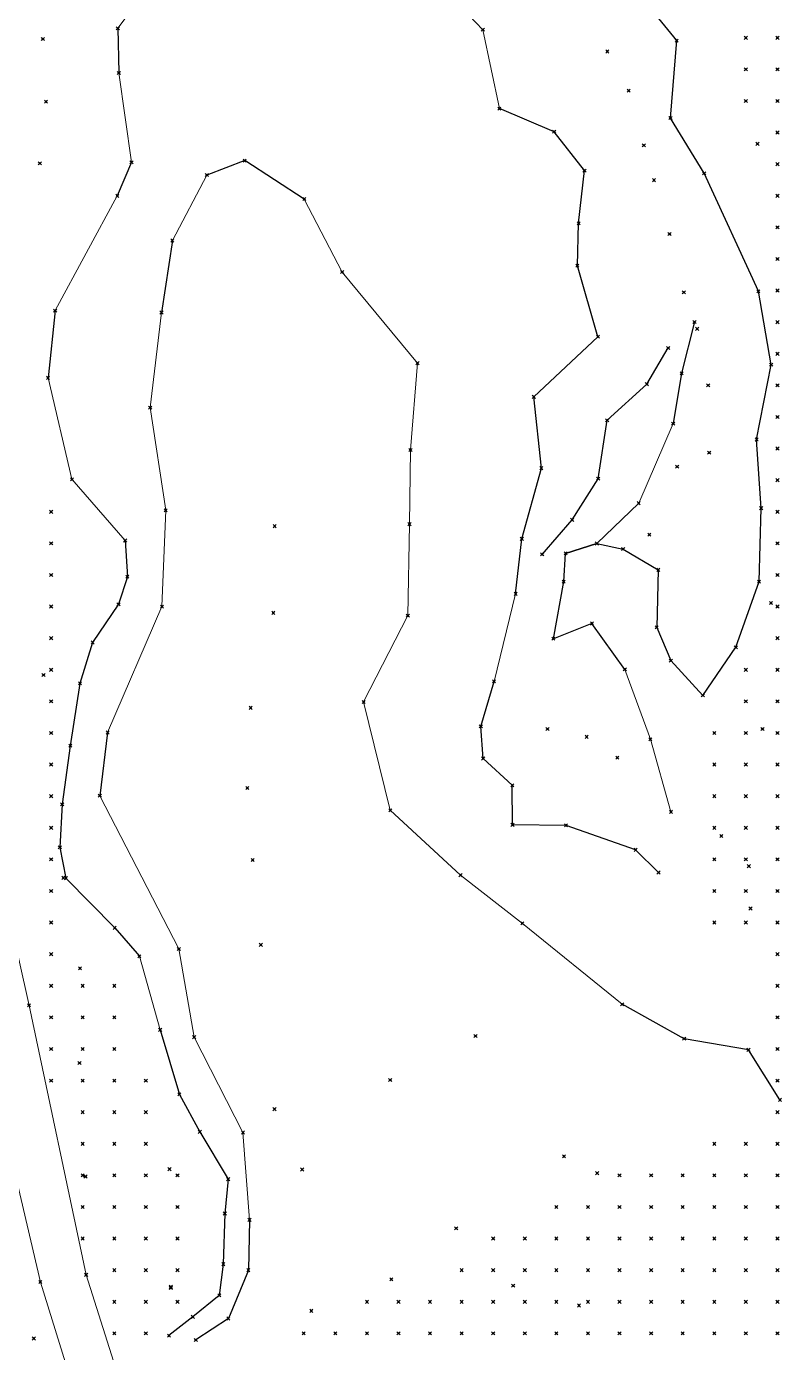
# Model space of a CAD drawing. Header units: metres. Extents: x 441556 to 446409, y 432338 to 461058.
# Drawn here: x 442257.5 to 442329.2, y 451243.6 to 451369.4 of the extents above; entities that cross this region are included whole.
import ezdxf

# ---------------------------------------------------------------- set-up
doc = ezdxf.new("R2010")
doc.units = ezdxf.units.M
doc.header["$MEASUREMENT"] = 0
doc.header["$PDMODE"] = 35
doc.header["$PDSIZE"] = 0.15
for name, color, linetype, lineweight in [('DTM-BRE-RevN_GRP_ CAROSABIL', 2, 'Continuous', 0), ('DTM-BRE-RevO_YP_MUT', 121, 'Continuous', 0), ('DTM-NOK-RevN_LIDAR_co_lidar', 91, 'Continuous', 0), ('DTM-NOK-RevN_RTK', 32, 'Continuous', 0), ('DTM-NOK_RevO_MUT_NOKTA', 121, 'Continuous', 0)]:
    doc.layers.add(name, color=color, linetype=linetype, lineweight=lineweight)
for name, color, linetype in [('DTM-BRE-RevO_MUT_DIS_SEV', 121, 'Continuous'), ('DTM-BRE-RevO_MUT_SEVALT', 121, 'Continuous'), ('DTM-BRE-RevO_MUT_SEVUST', 121, 'Continuous')]:
    doc.layers.add(name, color=color, linetype=linetype)

msp = doc.modelspace()

# ---------------------------------------------------------------- linework, layer by layer
at = {"layer": 'DTM-BRE-RevN_GRP_ CAROSABIL'}
for p, q in [((442254.329, 451291.837, 366.031), (442257.757, 451276.524, 365.815)), ((442257.757, 451276.524, 365.815), (442263.175, 451250.955, 365.247)), ((442252.943, 451275.377, 365.911), (442258.833, 451250.261, 365.383)), ((442258.833, 451250.261, 365.383), (442264.395, 451232.49, 365.096)), ((442263.175, 451250.955, 365.247), (442268.678, 451233.694, 364.913))]:
    msp.add_line(p, q, dxfattribs=at)
at = {"layer": 'DTM-BRE-RevO_MUT_DIS_SEV'}
for p, q in [((442319.272, 451368.095, 386.387), (442316.427, 451371.577, 386.437)), ((442318.674, 451360.749, 384.73), (442319.272, 451368.095, 386.387)), ((442321.873, 451355.498, 383.841), (442318.674, 451360.749, 384.73)), ((442327.03, 451344.297, 383.91), (442321.873, 451355.498, 383.841)), ((442328.245, 451337.336, 385.402), (442327.03, 451344.297, 383.91)), ((442326.859, 451330.235, 385.68), (442328.245, 451337.336, 385.402)), ((442327.294, 451323.723, 384.574), (442326.859, 451330.235, 385.68)), ((442327.091, 451316.74, 383.901), (442327.294, 451323.723, 384.574)), ((442324.882, 451310.509, 382.515), (442327.091, 451316.74, 383.901)), ((442321.749, 451305.95, 381.55), (442324.882, 451310.509, 382.515))]:
    msp.add_line(p, q, dxfattribs=at)
at = {"layer": 'DTM-BRE-RevO_MUT_SEVALT'}
for p, q in [((442278.237, 451356.703, 363.276), (442274.643, 451355.335, 363.336)), ((442283.901, 451353.055, 363.48), (442278.237, 451356.703, 363.276)), ((442271.365, 451349.127, 363.426), (442270.335, 451342.295, 363.508)), ((442316.439, 451335.482, 382.425), (442318.464, 451338.925, 383.141)), ((442312.666, 451332.059, 381.116), (442316.439, 451335.482, 382.425)), ((442311.812, 451326.514, 379.58), (442312.666, 451332.059, 381.116)), ((442309.339, 451322.602, 379.5), (442311.812, 451326.514, 379.58)), ((442306.485, 451319.329, 379.489), (442309.339, 451322.602, 379.5)), ((442311.219, 451312.776, 374.179), (442307.554, 451311.325, 373.164)), ((442314.336, 451308.416, 373.531), (442311.219, 451312.776, 374.179)), ((442265.217, 451302.421, 363.389), (442264.472, 451296.424, 364.005)), ((442319.979, 451273.357, 363.52), (442314.094, 451276.627, 363.258)), ((442326.092, 451272.302, 363.307), (442319.979, 451273.357, 363.52)), ((442329.073, 451267.556, 363.263), (442326.092, 451272.302, 363.307)), ((442278.698, 451256.161, 363.146), (442278.584, 451251.395, 363.408)), ((442278.584, 451251.395, 363.408), (442276.684, 451246.807, 363.71)), ((442276.684, 451246.807, 363.71), (442273.592, 451244.764, 364.373))]:
    msp.add_line(p, q, dxfattribs=at)
at = {"layer": 'DTM-BRE-RevO_MUT_SEVUST'}
for p, q in [((442266.19, 451369.268, 378.312), (442266.283, 451365.027, 378.124)), ((442307.636, 451359.448, 382.15), (442302.431, 451361.639, 381.278)), ((442310.505, 451355.753, 382.486), (442307.636, 451359.448, 382.15)), ((442267.485, 451356.549, 377.015), (442266.137, 451353.355, 376.636)), ((442309.952, 451350.756, 381.856), (442310.505, 451355.753, 382.486)), ((442309.838, 451346.728, 382.204), (442309.952, 451350.756, 381.856)), ((442311.787, 451339.991, 382.478), (442309.838, 451346.728, 382.204)), ((442260.231, 451342.469, 375.068), (442259.556, 451336.081, 374.656)), ((442320.962, 451341.391, 383.82), (442319.736, 451336.522, 385.086)), ((442319.736, 451336.522, 385.086), (442318.941, 451331.737, 385.426)), ((442306.417, 451327.515, 379.821), (442305.703, 451334.288, 380.402)), ((442304.557, 451320.811, 379.555), (442306.417, 451327.515, 379.821)), ((442315.657, 451324.185, 383.258), (442311.678, 451320.363, 381.977)), ((442266.88, 451320.65, 367.814), (442267.097, 451317.208, 367.479)), ((442303.968, 451315.58, 379.372), (442304.557, 451320.811, 379.555)), ((442308.539, 451316.746, 380.516), (442308.722, 451319.429, 380.681)), ((442308.722, 451319.429, 380.681), (442311.678, 451320.363, 381.977)), ((442311.678, 451320.363, 381.977), (442308.722, 451319.429, 380.681)), ((442311.678, 451320.363, 381.977), (442314.18, 451319.835, 382.383)), ((442314.18, 451319.835, 382.383), (442317.517, 451317.858, 382.823)), ((442267.097, 451317.208, 367.479), (442266.259, 451314.59, 367.287)), ((442317.517, 451317.858, 382.823), (442317.374, 451312.399, 382.203)), ((442307.554, 451311.325, 373.164), (442308.539, 451316.746, 380.516)), ((442266.259, 451314.59, 367.287), (442263.792, 451310.966, 366.955)), ((442317.374, 451312.399, 382.203), (442318.708, 451309.243, 381.597)), ((442263.792, 451310.966, 366.955), (442262.595, 451307.082, 366.552)), ((442318.708, 451309.243, 381.597), (442321.749, 451305.95, 381.55)), ((442262.595, 451307.082, 366.552), (442261.676, 451301.173, 366.213)), ((442300.669, 451303.003, 372.297), (442301.921, 451307.277, 373.304)), ((442300.892, 451299.955, 371.478), (442300.669, 451303.003, 372.297)), ((442261.676, 451301.173, 366.213), (442260.899, 451295.611, 366.01)), ((442303.654, 451297.409, 371.632), (442300.892, 451299.955, 371.478)), ((442303.674, 451293.652, 370.025), (442303.654, 451297.409, 371.632)), ((442260.899, 451295.611, 366.01), (442260.684, 451291.521, 365.772)), ((442308.76, 451293.612, 370.953), (442303.674, 451293.652, 370.025)), ((442315.365, 451291.289, 371.39), (442308.76, 451293.612, 370.953)), ((442260.684, 451291.521, 365.772), (442261.265, 451288.593, 365.671)), ((442317.545, 451289.135, 371.174), (442315.365, 451291.289, 371.39)), ((442261.265, 451288.593, 365.671), (442265.893, 451283.881, 365.516)), ((442265.893, 451283.881, 365.516), (442268.237, 451281.182, 365.924)), ((442270.212, 451274.196, 365.553), (442272.034, 451268.073, 365.322)), ((442272.034, 451268.073, 365.322), (442273.976, 451264.518, 365.285)), ((442273.976, 451264.518, 365.285), (442276.668, 451260.025, 365.33)), ((442276.668, 451260.025, 365.33), (442276.346, 451256.772, 364.996)), ((442276.346, 451256.772, 364.996), (442276.204, 451251.957, 365.335)), ((442276.204, 451251.957, 365.335), (442275.823, 451249.001, 365.349)), ((442275.823, 451249.001, 365.349), (442273.311, 451246.956, 365.426)), ((442273.311, 451246.956, 365.426), (442271.045, 451245.176, 365.519))]:
    msp.add_line(p, q, dxfattribs=at)
at = {"layer": 'DTM-BRE-RevO_YP_MUT'}
for points in [[(442266.19, 451369.268, 378.312), (442272.047, 451377.049, 379.07), (442280.251, 451377.755, 379.558)], [(442295.549, 451374.732, 381.45), (442300.85, 451369.128, 381.755), (442302.431, 451361.639, 381.278)], [(442267.485, 451356.549, 377.015), (442266.283, 451365.027, 378.124)], [(442274.643, 451355.335, 363.336), (442271.365, 451349.127, 363.426)], [(442260.231, 451342.469, 375.068), (442266.137, 451353.355, 376.636)], [(442314.094, 451276.627, 363.258), (442304.613, 451284.308, 363.238), (442298.735, 451288.888, 363.118), (442292.066, 451295.042, 363.138), (442289.531, 451305.323, 362.79), (442293.727, 451313.514, 363.255), (442293.885, 451322.199, 363.49), (442293.98, 451329.245, 363.049), (442294.644, 451337.48, 362.991), (442287.492, 451346.131, 363.787), (442283.901, 451353.055, 363.48)], [(442270.335, 451342.295, 363.508), (442269.265, 451333.256, 363.622), (442270.74, 451323.511, 363.503), (442270.378, 451314.373, 363.305), (442265.217, 451302.421, 363.389)], [(442311.787, 451339.991, 382.478), (442305.703, 451334.288, 380.402)], [(442266.88, 451320.65, 367.814), (442261.829, 451326.46, 375.266), (442259.556, 451336.081, 374.656)], [(442318.941, 451331.737, 385.426), (442315.657, 451324.185, 383.258)], [(442301.921, 451307.277, 373.304), (442303.968, 451315.58, 379.372)], [(442314.336, 451308.416, 373.531), (442316.769, 451301.779, 371.636), (442318.72, 451294.887, 371.234)], [(442271.981, 451281.878, 363.242), (442264.472, 451296.424, 364.005)], [(442271.981, 451281.878, 363.242), (442273.442, 451273.511, 363.139), (442278.075, 451264.454, 363.154), (442278.698, 451256.161, 363.146)], [(442270.212, 451274.196, 365.553), (442268.237, 451281.182, 365.924)]]:
    msp.add_polyline3d(points, dxfattribs=at)
at = {"layer": 'DTM-NOK-RevN_LIDAR_co_lidar'}
for p in [(442325.838, 451368.364, 397.485), (442328.837, 451368.364, 404.036), (442325.838, 451365.365, 393.589), (442328.837, 451365.365, 401.008), (442325.838, 451362.365, 390.411), (442328.837, 451362.365, 395.362), (442328.837, 451359.366, 391.561), (442328.837, 451356.367, 388.617), (442328.837, 451353.367, 386.164), (442328.837, 451350.368, 384.84), (442328.837, 451347.369, 384.672), (442328.837, 451344.369, 385.347), (442328.837, 451341.37, 386.024), (442328.837, 451338.371, 386.008), (442328.837, 451335.371, 386.036), (442328.837, 451332.372, 386.393), (442328.837, 451329.373, 386.683), (442328.837, 451326.373, 386.551), (442259.852, 451323.374, 371.21), (442328.837, 451323.374, 385.87), (442259.852, 451320.374, 370.117), (442328.837, 451320.374, 385.358), (442259.852, 451317.375, 369.058), (442328.837, 451317.375, 385.528), (442259.852, 451314.376, 368.41), (442328.837, 451314.376, 386.298), (442259.852, 451311.376, 367.506), (442328.837, 451311.376, 387.085), (442259.852, 451308.377, 366.622), (442325.838, 451308.377, 383.521), (442328.837, 451308.377, 388.197), (442259.852, 451305.378, 366.242), (442325.838, 451305.378, 383.977), (442328.837, 451305.378, 388.506), (442259.852, 451302.378, 366.102), (442322.838, 451302.378, 381.303), (442325.838, 451302.378, 385.197), (442328.837, 451302.378, 387.467), (442259.852, 451299.379, 366.042), (442322.838, 451299.379, 380.637), (442325.838, 451299.379, 385.679), (442328.837, 451299.379, 387.209), (442259.852, 451296.38, 365.879), (442322.838, 451296.38, 379.434), (442325.838, 451296.38, 384.936), (442328.837, 451296.38, 387.35), (442259.852, 451293.38, 365.647), (442322.838, 451293.38, 380.049), (442325.838, 451293.38, 385.02), (442328.837, 451293.38, 389.25), (442259.852, 451290.381, 365.507), (442322.838, 451290.381, 381.233), (442325.838, 451290.381, 385.754), (442328.837, 451290.381, 391.274), (442259.852, 451287.382, 365.503), (442322.838, 451287.382, 381.55), (442325.838, 451287.382, 386.722), (442328.837, 451287.382, 391.331), (442259.852, 451284.382, 365.521), (442322.838, 451284.382, 380.212), (442325.838, 451284.382, 386.053), (442328.837, 451284.382, 390.147), (442259.852, 451281.383, 365.591), (442328.837, 451281.383, 387.405), (442259.852, 451278.384, 365.633), (442262.851, 451278.384, 365.551), (442265.851, 451278.384, 365.687), (442328.837, 451278.384, 384.661), (442259.852, 451275.384, 365.65), (442262.851, 451275.384, 365.55), (442265.851, 451275.384, 365.491), (442328.837, 451275.384, 380.321), (442259.852, 451272.385, 365.659), (442262.851, 451272.385, 365.606), (442265.851, 451272.385, 365.447), (442328.837, 451272.385, 371.223), (442259.852, 451269.385, 365.629), (442262.851, 451269.385, 365.596), (442265.851, 451269.385, 365.439), (442268.85, 451269.385, 365.279), (442328.837, 451269.385, 363.652), (442262.851, 451266.386, 365.539), (442265.851, 451266.386, 365.385), (442268.85, 451266.386, 365.249), (442328.837, 451266.386, 363.231), (442262.851, 451263.387, 365.505), (442265.851, 451263.387, 365.399), (442268.85, 451263.387, 365.259), (442322.838, 451263.387, 362.263), (442325.838, 451263.387, 362.419), (442328.837, 451263.387, 363.197), (442262.851, 451260.387, 365.466), (442265.851, 451260.387, 365.402), (442268.85, 451260.387, 365.272), (442271.849, 451260.387, 365.26), (442313.84, 451260.387, 362.529), (442316.84, 451260.387, 362.385), (442319.839, 451260.387, 362.233), (442322.838, 451260.387, 362.209), (442325.838, 451260.387, 362.253), (442328.837, 451260.387, 363.092), (442262.851, 451257.388, 365.379), (442265.851, 451257.388, 365.326), (442268.85, 451257.388, 365.235), (442271.849, 451257.388, 365.223), (442307.842, 451257.388, 362.629), (442310.841, 451257.388, 362.587), (442313.84, 451257.388, 362.642), (442316.84, 451257.388, 362.55), (442319.839, 451257.388, 362.291), (442322.838, 451257.388, 362.194), (442325.838, 451257.388, 362.213), (442328.837, 451257.388, 362.772), (442262.851, 451254.389, 365.293), (442265.851, 451254.389, 365.268), (442268.85, 451254.389, 365.228), (442271.849, 451254.389, 365.228), (442301.843, 451254.389, 362.788), (442304.842, 451254.389, 362.733), (442307.842, 451254.389, 362.661), (442310.841, 451254.389, 362.648), (442313.84, 451254.389, 362.716), (442316.84, 451254.389, 362.653), (442319.839, 451254.389, 362.354), (442322.838, 451254.389, 362.151), (442325.838, 451254.389, 362.114), (442328.837, 451254.389, 362.232), (442265.851, 451251.389, 365.227), (442268.85, 451251.389, 365.232), (442271.849, 451251.389, 365.326), (442298.844, 451251.389, 362.868), (442301.843, 451251.389, 362.834), (442304.842, 451251.389, 362.792), (442307.842, 451251.389, 362.724), (442310.841, 451251.389, 362.71), (442313.84, 451251.389, 362.694), (442316.84, 451251.389, 362.526), (442319.839, 451251.389, 362.224), (442322.838, 451251.389, 362.012), (442325.838, 451251.389, 361.957), (442328.837, 451251.389, 361.965), (442265.851, 451248.39, 365.15), (442268.85, 451248.39, 365.154), (442271.849, 451248.39, 365.335), (442289.846, 451248.39, 363.006), (442292.845, 451248.39, 363.077), (442295.844, 451248.39, 363.059), (442298.844, 451248.39, 362.949), (442301.843, 451248.39, 362.845), (442304.842, 451248.39, 362.796), (442307.842, 451248.39, 362.78), (442310.841, 451248.39, 362.734), (442313.84, 451248.39, 362.581), (442316.84, 451248.39, 362.302), (442319.839, 451248.39, 362.018), (442322.838, 451248.39, 361.942), (442325.838, 451248.39, 361.96), (442328.837, 451248.39, 361.969), (442265.851, 451245.391, 365.066), (442268.85, 451245.391, 365.018), (442283.847, 451245.391, 363.087), (442286.846, 451245.391, 363.059), (442289.846, 451245.391, 363.084), (442292.845, 451245.391, 363.104), (442295.844, 451245.391, 363.077), (442298.844, 451245.391, 363.005), (442301.843, 451245.391, 362.899), (442304.842, 451245.391, 362.87), (442307.842, 451245.391, 362.889), (442310.841, 451245.391, 362.811), (442313.84, 451245.391, 362.631), (442316.84, 451245.391, 362.258), (442319.839, 451245.391, 361.953), (442322.838, 451245.391, 361.931), (442325.838, 451245.391, 361.949), (442328.837, 451245.391, 361.917)]:
    msp.add_point(p, dxfattribs=at)
at = {"layer": 'DTM-NOK-RevN_RTK'}
for p in [(442326.938, 451358.297, 388.482), (442328.23, 451314.714, 386.17), (442259.133, 451307.888, 366.497), (442327.412, 451302.757, 387.404), (442323.511, 451292.6, 382.111), (442326.122, 451289.74, 387.719), (442261.017, 451288.626, 365.7), (442326.28, 451285.725, 392.103), (442262.59, 451280.039, 365.582), (442257.757, 451276.524, 365.815), (442262.551, 451271.057, 365.791), (442263.122, 451260.274, 365.589), (442271.096, 451260.981, 365.38), (442311.715, 451260.594, 362.624), (442258.833, 451250.261, 365.383), (442263.175, 451250.955, 365.247), (442292.166, 451250.524, 363.015), (442303.738, 451249.924, 362.877), (442271.225, 451249.709, 365.458), (442271.228, 451249.803, 365.496), (442309.984, 451248.041, 362.88), (442258.206, 451244.909, 365.468)]:
    msp.add_point(p, dxfattribs=at)
at = {"layer": 'DTM-NOK_RevO_MUT_NOKTA'}
for p in [(442259.071, 451368.246, 378.228), (442266.19, 451369.268, 378.312), (442300.85, 451369.128, 381.755), (442312.684, 451367.067, 385.549), (442319.272, 451368.095, 386.387), (442266.283, 451365.027, 378.124), (442314.712, 451363.344, 385.166), (442259.372, 451362.298, 377.795), (442302.431, 451361.639, 381.278), (442318.674, 451360.749, 384.73), (442307.636, 451359.448, 382.15), (442316.151, 451358.161, 384.515), (442258.781, 451356.447, 376.436), (442267.485, 451356.549, 377.015), (442278.237, 451356.703, 363.276), (442310.505, 451355.753, 382.486), (442274.643, 451355.335, 363.336), (442317.107, 451354.851, 383.996), (442321.873, 451355.498, 383.841), (442266.137, 451353.355, 376.636), (442283.901, 451353.055, 363.48), (442309.952, 451350.756, 381.856), (442318.592, 451349.736, 383.224), (442271.365, 451349.127, 363.426), (442287.492, 451346.131, 363.787), (442309.838, 451346.728, 382.204), (442327.03, 451344.297, 383.91), (442319.946, 451344.209, 383.767), (442260.231, 451342.469, 375.068), (442270.335, 451342.295, 363.508), (442320.962, 451341.391, 383.82), (442321.212, 451340.738, 384.041), (442311.787, 451339.991, 382.478), (442318.464, 451338.925, 383.141), (442294.644, 451337.48, 362.991), (442328.245, 451337.336, 385.402), (442259.556, 451336.081, 374.656), (442319.736, 451336.522, 385.086), (442305.703, 451334.288, 380.402), (442316.439, 451335.482, 382.425), (442322.258, 451335.383, 385.209), (442269.265, 451333.256, 363.622), (442312.666, 451332.059, 381.116), (442318.941, 451331.737, 385.426), (442293.98, 451329.245, 363.049), (442326.859, 451330.235, 385.68), (442322.36, 451328.991, 385.427), (442306.417, 451327.515, 379.821), (442319.309, 451327.661, 384.782), (442261.829, 451326.46, 375.266), (442311.812, 451326.514, 379.58), (442315.657, 451324.185, 383.258), (442270.74, 451323.511, 363.503), (442327.294, 451323.723, 384.574), (442281.083, 451322.009, 363.204), (442293.885, 451322.199, 363.49), (442309.339, 451322.602, 379.5), (442266.88, 451320.65, 367.814), (442304.557, 451320.811, 379.555), (442316.663, 451321.208, 383.181), (442306.485, 451319.329, 379.489), (442308.722, 451319.429, 380.681), (442311.678, 451320.363, 381.977), (442314.18, 451319.835, 382.383), (442267.097, 451317.208, 367.479), (442308.539, 451316.746, 380.516), (442317.517, 451317.858, 382.823), (442327.091, 451316.74, 383.901), (442303.968, 451315.58, 379.372), (442266.259, 451314.59, 367.287), (442270.378, 451314.373, 363.305), (442280.958, 451313.774, 363.154), (442293.727, 451313.514, 363.255), (442311.219, 451312.776, 374.179), (442317.374, 451312.399, 382.203), (442263.792, 451310.966, 366.955), (442307.554, 451311.325, 373.164), (442324.882, 451310.509, 382.515), (442318.708, 451309.243, 381.597), (442314.336, 451308.416, 373.531), (442262.595, 451307.082, 366.552), (442301.921, 451307.277, 373.304), (442289.531, 451305.323, 362.79), (442321.749, 451305.95, 381.55), (442278.811, 451304.772, 363.117), (442300.669, 451303.003, 372.297), (442265.217, 451302.421, 363.389), (442306.994, 451302.751, 372.076), (442310.724, 451302.011, 372.047), (442316.769, 451301.779, 371.636), (442261.676, 451301.173, 366.213), (442300.892, 451299.955, 371.478), (442313.632, 451300.04, 371.934), (442278.487, 451297.151, 363.164), (442303.654, 451297.409, 371.632), (442260.899, 451295.611, 366.01), (442264.472, 451296.424, 364.005), (442292.066, 451295.042, 363.138), (442318.72, 451294.887, 371.234), (442303.674, 451293.652, 370.025), (442308.76, 451293.612, 370.953), (442260.684, 451291.521, 365.772), (442278.993, 451290.314, 363.172), (442315.365, 451291.289, 371.39), (442317.545, 451289.135, 371.174), (442261.265, 451288.593, 365.671), (442298.735, 451288.888, 363.118), (442304.613, 451284.308, 363.238), (442265.893, 451283.881, 365.516), (442271.981, 451281.878, 363.242), (442279.769, 451282.272, 363.064), (442268.237, 451281.182, 365.924), (442314.094, 451276.627, 363.258), (442270.212, 451274.196, 365.553), (442273.442, 451273.511, 363.139), (442300.16, 451273.609, 362.93), (442319.979, 451273.357, 363.52), (442326.092, 451272.302, 363.307), (442292.059, 451269.433, 363.05), (442272.034, 451268.073, 365.322), (442329.073, 451267.556, 363.263), (442281.069, 451266.677, 363.086), (442273.976, 451264.518, 365.285), (442278.075, 451264.454, 363.154), (442308.559, 451262.201, 362.741), (442276.668, 451260.025, 365.33), (442283.698, 451260.942, 362.968), (442276.346, 451256.772, 364.996), (442278.698, 451256.161, 363.146), (442298.322, 451255.359, 362.931), (442276.204, 451251.957, 365.335), (442278.584, 451251.395, 363.408), (442275.823, 451249.001, 365.349), (442284.562, 451247.524, 363.045), (442273.311, 451246.956, 365.426), (442276.684, 451246.807, 363.71), (442271.045, 451245.176, 365.519), (442273.592, 451244.764, 364.373)]:
    msp.add_point(p, dxfattribs=at)

doc.saveas('drawing.dxf')
